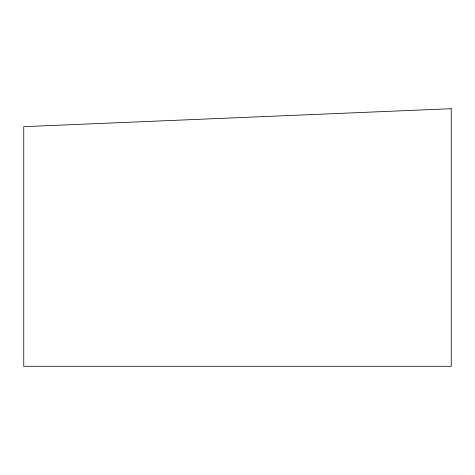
<?xml version="1.0" encoding="UTF-8"?>
<svg xmlns="http://www.w3.org/2000/svg" width="475" height="475" viewBox="0 0 475 475"><rect width="100%" height="100%" fill="white"/><g stroke="black" fill="none" stroke-linecap="round" stroke-linejoin="round"><path stroke-width="0.71" d="M451.25 108.704L23.75 126.671L23.75 366.296L451.25 366.296L451.25 108.704"/></g></svg>
